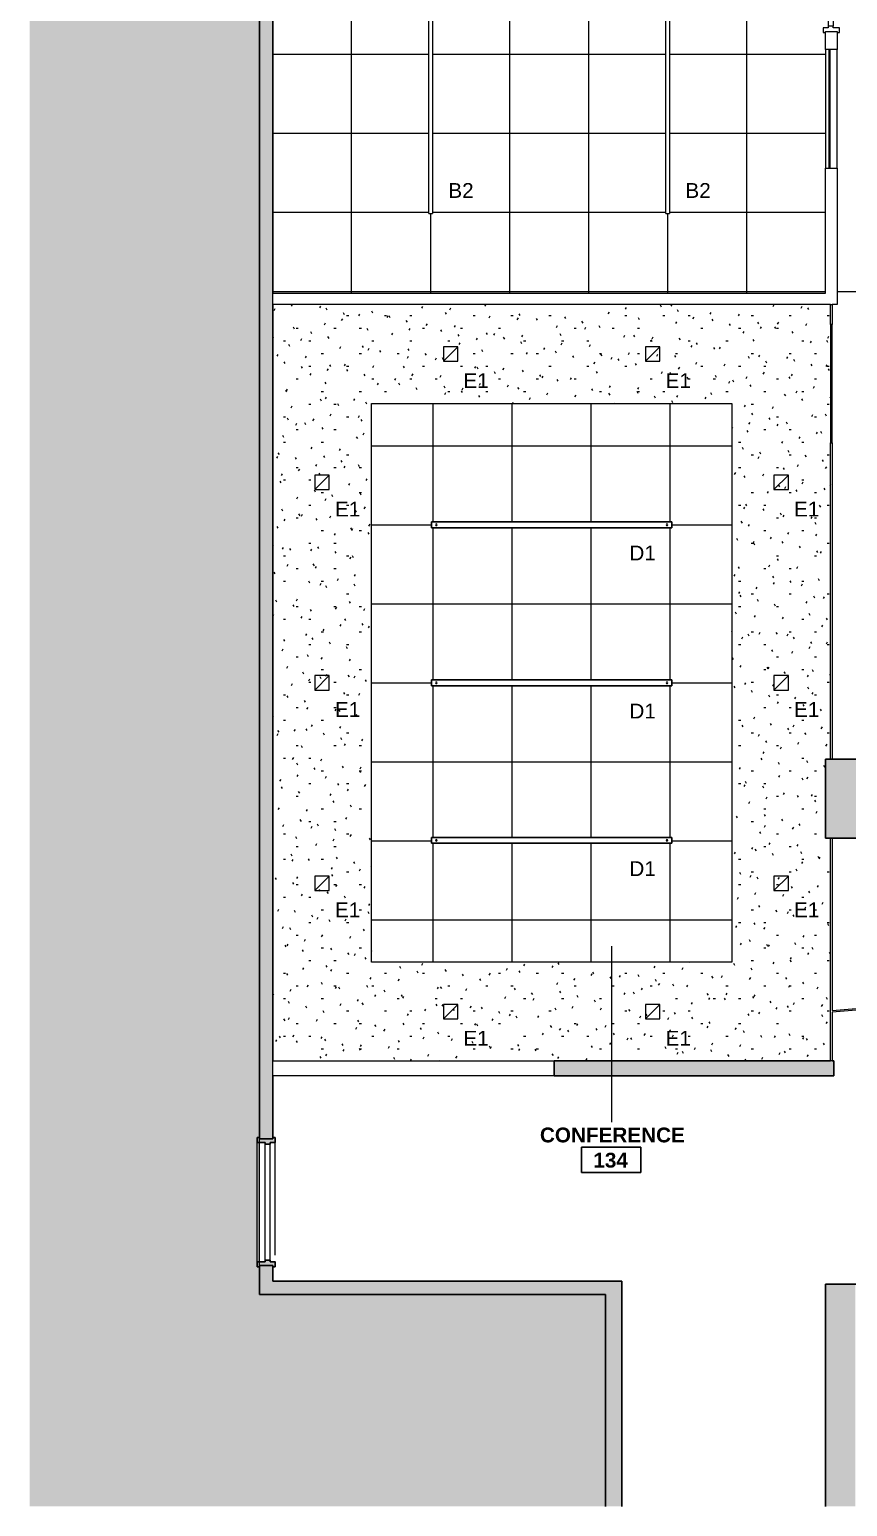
# Model space of a CAD drawing. Header units: inches. Extents: x 587 to 1284, y 1170 to 2052.
# Drawn here: x 587.2 to 835.6, y 1170.5 to 1619.1 of the extents above; entities that cross this region are included whole.
import ezdxf

# ---------------------------------------------------------------- set-up
doc = ezdxf.new("R2010")
doc.units = ezdxf.units.IN
doc.header["$MEASUREMENT"] = 0
for name, color, linetype, lineweight in [('A-AREA-IDEN', 2, 'Continuous', 9), ('A-CLNG', 13, 'Continuous', 18), ('A-CLNG-PATT', 13, 'Continuous', 18), ('A-DETL', 90, 'Continuous', 9), ('A-DETL-GENF', 92, 'Continuous', 9), ('A-DOOR', 31, 'Continuous', 18), ('A-GLAZ', 151, 'Continuous', 18), ('A-WALL', 113, 'Continuous', 18), ('A-WALL-PATT', 111, 'Continuous', 18), ('CORRIDOR', 7, 'Continuous', 9), ('E-LITE-EQPM', 33, 'Continuous', 9), ('E-LITE-EQPM-IDEN', 33, 'Continuous', 9), ('I-WALL', 2, 'Continuous', 18), ('S-COLS', 52, 'Continuous', 18), ('Victor Bldg - 7th Floor_LINK_dwg', 8, 'Continuous', 9)]:
    doc.layers.add(name, color=color, linetype=linetype, lineweight=lineweight)
doc.styles.add('Arial', font='arial.ttf', dxfattribs={"height": 4.5})
doc.styles.add('Swis721 Lt BT_B', font='', dxfattribs={"height": 4.5})
doc.styles.get('Swis721 Lt BT_B').set_extended_font_data('Swis721 Lt BT', bold=True)

# ---------------------------------------------------------------- blocks, each defined once
blk = doc.blocks.new('Concrete-Rectangular-Column - 24_ x 24_-V1-REFLECTED CEILING PLAN')
at = {"layer": 'S-COLS', "lineweight": 9}
blk.add_hatch(color=7, dxfattribs=at).paths.add_polyline_path([(-8.5, -12), (12, -12), (12, 12), (-12, 12), (-12, -12)], flags=0)
at = {"layer": 'S-COLS', "color": 8, "lineweight": 30}
for p, q in [((-12, 12), (12, 12)), ((-12, -12), (-12, 12)), ((12, 12), (12, -12)), ((12, -12), (-12, -12))]:
    blk.add_line(p, q, dxfattribs=at)
blk = doc.blocks.new('Door - Single - Solid Door-6976403-REFLECTED CEILING PLAN')
at = {"layer": 'A-DOOR'}
h = blk.add_hatch(color=250, dxfattribs=at)
h.paths.add_polyline_path([(-15.63, 1.91), (-15.26, 1.91), (-15.26, -2.09), (-15.63, -2.09), (-15.63, -2.84), (-14.13, -2.84), (-14.13, -1.34), (-13.63, -1.34), (-13.63, 0.16), (-14.13, 0.16), (-14.13, 2.66), (-15.63, 2.66), (-15.63, 2.49)], flags=0)
h.paths.add_polyline_path([(21.62, -1.34), (22.12, -1.34), (22.12, -2.84), (23.62, -2.84), (23.62, -2.09), (23.24, -2.09), (23.24, 1.91), (23.62, 1.91), (23.62, 2.66), (22.12, 2.66), (22.12, 0.16), (21.62, 0.16), (21.62, -1.01)], flags=0)
at = {"layer": 'A-DOOR', "color": 8, "lineweight": 30}
for p, q in [((-14.13, 2.66), (-15.63, 2.66)), ((-15.63, 2.66), (-15.63, 1.91)), ((-14.13, 0.16), (-14.13, 2.66)), ((-13.63, 0.16), (-14.13, 0.16)), ((-13.63, -1.34), (-13.63, 0.16)), ((21.62, 0.16), (21.62, -1.34)), ((22.12, 0.16), (21.62, 0.16)), ((22.12, 2.66), (22.12, 0.16)), ((23.62, 2.66), (22.12, 2.66)), ((23.62, 1.91), (23.62, 2.66)), ((-15.63, -2.09), (-15.63, -2.84)), ((-15.63, -2.84), (-14.13, -2.84)), ((-14.13, -1.34), (-13.63, -1.34)), ((-14.13, -2.84), (-14.13, -1.34)), ((21.62, -1.34), (22.12, -1.34)), ((22.12, -1.34), (22.12, -2.84)), ((22.12, -2.84), (23.62, -2.84)), ((23.62, -2.84), (23.62, -2.09))]:
    blk.add_line(p, q, dxfattribs=at)
at = {"layer": 'A-DOOR', "lineweight": 9}
for p, q in [((-14.13, 2.66), (22.12, 2.66)), ((-13.63, 0.16), (21.62, 0.16)), ((-14.13, -2.84), (-14.01, -2.84)), ((-13.63, -1.34), (21.62, -1.34)), ((-12.06, -2.84), (22.12, -2.84))]:
    blk.add_line(p, q, dxfattribs=at)
blk = doc.blocks.new('Victor Bldg - 7th Floor_LINK_dwg-6972240-REFLECTED CEILING PLAN')
at = {"layer": 'CORRIDOR', "flags": 128}
blk.add_lwpolyline([(767.14, 1170.48), (767.14, 1238.77), (767.11, 1238.77)], dxfattribs=at)
blk = doc.blocks.new('Door - Single - Solid Door-7467061-REFLECTED CEILING PLAN')
at = {"layer": 'A-DOOR', "lineweight": 9}
for p, q in [((-14.13, 2.41), (-15.63, 2.41)), ((-15.63, 2.41), (-15.63, 1.66)), ((-14.13, 0.41), (-14.13, 2.41)), ((-13.63, 0.41), (-14.13, 0.41)), ((-13.63, 0.41), (21.62, 0.41)), ((-13.63, -1.09), (-13.63, 0.41)), ((21.62, 0.41), (21.62, -1.09)), ((22.12, 0.41), (21.62, 0.41)), ((22.12, 2.41), (22.12, 0.41)), ((23.62, 2.41), (22.12, 2.41)), ((23.62, 1.66), (23.62, 2.41)), ((-15.63, -1.84), (-15.63, -2.59)), ((-15.63, -2.59), (-14.13, -2.59)), ((-14.13, -1.09), (-13.63, -1.09)), ((-14.13, -2.59), (-14.13, -1.09)), ((-13.63, -1.09), (21.62, -1.09)), ((21.62, -1.09), (22.12, -1.09)), ((22.12, -1.09), (22.12, -2.59)), ((22.12, -2.59), (23.62, -2.59)), ((23.62, -2.59), (23.62, -1.84))]:
    blk.add_line(p, q, dxfattribs=at)
blk = doc.blocks.new('Frameless opening with glazing - 36_ x 84_-7445832-REFLECTED CEILING PLAN')
at = {"layer": 'A-GLAZ', "lineweight": 40}
blk.add_line((-19.5, -0.625), (16.5, -0.625), dxfattribs=at)
blk = doc.blocks.new('L-Pendant-Axis-Sculpt-Direct_Indirect - SCDI-F-6-7638924-REFLECTED CEILING PLAN')
at = {"layer": 'A-DETL-GENF'}
for p, q in [((-36.5, -0.875), (-36.5, 0.875)), ((-36.5, 0.875), (36.5, 0.875)), ((36.5, 0.875), (-36.5, 0.875)), ((-36.5, 0.875), (-36.5, -0.875)), ((36.5, 0.875), (36.5, -0.875)), ((36.5, -0.875), (36.5, 0.875)), ((36.5, -0.875), (-36.5, -0.875)), ((-36.5, -0.875), (36.5, -0.875))]:
    blk.add_line(p, q, dxfattribs=at)
for centre in [(-35, 0), (35, 0)]:
    blk.add_circle(centre, 0.25, dxfattribs=at)
blk = doc.blocks.new('L-Recessed Square Downlight - 4_-4552743-REFLECTED CEILING PLAN')
at = {"layer": 'E-LITE-EQPM'}
for p, q in [((-2.1875, -2.1875), (-2.1875, 2.1875)), ((-2.1875, 2.1875), (2.1875, 2.1875)), ((-2.1875, 2.1875), (2.1875, -2.1875)), ((2.1875, 2.1875), (2.1875, -2.1875)), ((2.1875, -2.1875), (-2.1875, -2.1875))]:
    blk.add_line(p, q, dxfattribs=at)
blk = doc.blocks.new('Lighting fixture TBLS-HX-4-15-B-U-W - TBLS-HX-4-24 - 6_-7647319-REFLECTED CEILING PLAN')
at = {"layer": 'E-LITE-EQPM'}
for p, q in [((-0.5375, 23.675), (0.5375, 23.675)), ((-0.5375, 23.675), (-0.5375, -48.325)), ((-0.46875, 23.753125), (0.46875, 23.753125)), ((-0.46875, 23.753125), (-0.46875, 23.675)), ((0.46875, 23.675), (0.46875, 23.753125)), ((0.5375, -48.325), (0.5375, 23.675)), ((0.5375, -48.325), (-0.5375, -48.325))]:
    blk.add_line(p, q, dxfattribs=at)
blk = doc.blocks.new('Room Tag - Room Name and Number-3379422-REFLECTED CEILING PLAN')
at = {"layer": 'A-AREA-IDEN'}
for p, q in [((-0.1881, -0.1636), (-0.1881, -0.0018)), ((-0.1881, -0.0018), (0.1869, -0.0018)), ((0.1869, -0.0018), (-0.1881, -0.0018)), ((-0.1881, -0.0018), (-0.1881, -0.1636)), ((0.1869, -0.0018), (0.1869, -0.1636)), ((0.1869, -0.1636), (0.1869, -0.0018)), ((0.1869, -0.1636), (-0.1881, -0.1636)), ((-0.1881, -0.1636), (0.1869, -0.1636))]:
    blk.add_line(p, q, dxfattribs=at)

msp = doc.modelspace()

# ---------------------------------------------------------------- hatches: boundary and pattern name
at = {"layer": 'A-CLNG-PATT'}
h = msp.add_hatch(dxfattribs=at)
h.set_pattern_fill('FP_4', color=256, style=0, pattern_type=2)
h.set_pattern_definition([(180, (733.046, 1587.53), (3e-15, 24), []), (90, (733.046, 1587.53), (24, -1e-15), [])])
h.paths.add_polyline_path([(661.09, 1539), (829, 1539), (829, 1618.13), (828.25, 1618.13), (828.25, 1619.63), (829, 1619.63), (829, 1655.88), (828.25, 1655.88), (828.25, 1657.38), (829, 1657.38), (829, 1660.06), (661.09, 1660.06), (661.09, 1624.65)], flags=0)
h.paths.add_polyline_path([(708.51, 1563.21), (708.51, 1635.21), (709.58, 1635.21), (709.58, 1563.21)], flags=0)
h.paths.add_polyline_path([(781.58, 1563.21), (780.51, 1563.21), (780.51, 1635.21), (781.58, 1635.21), (781.58, 1564.33)], flags=0)
h.paths.add_polyline_path([(828.25, 1654.38), (792.25, 1654.38), (792.25, 1655.75), (828.25, 1655.75)], flags=0)
h = msp.add_hatch(dxfattribs=at)
h.set_pattern_fill('FP_7', color=256, style=0, pattern_type=2)
h.set_pattern_definition([(0, (0, 0), (15.36, 3.84), [0.634, -10.886, 0.634, -10.886, -61.44]), (0, (0, 0), (15.36, 3.84), [-23.04, 0.634, -22.406, 0.634, -10.886, -26.88]), (0, (0, 0), (15.36, 3.84), [-57.6, 0.634, -7.046, 0.634, -18.566]), (120, (5.76, 1.92), (-11.0055376, 11.38215), [0.634, -10.886, 0.634, -10.886, -61.44]), (120, (5.76, 1.92), (-11.0055376, 11.38215), [-23.04, 0.634, -22.406, 0.634, -10.886, -26.88]), (120, (5.76, 1.92), (-11.0055376, 11.38215), [-57.6, 0.634, -7.046, 0.634, -18.566]), (240, (7.68, 9.6), (-4.3544624, -15.22215), [0.634, -10.886, 0.634, -10.886, -61.44]), (240, (7.68, 9.6), (-4.3544624, -15.22215), [-23.04, 0.634, -22.406, 0.634, -10.886, -26.88]), (240, (7.68, 9.6), (-4.3544624, -15.22215), [-57.6, 0.634, -7.046, 0.634, -18.566])])
h.paths.add_polyline_path([(662.03, 1305.78), (830.5, 1305.78), (830.5, 1373.5), (829, 1373.5), (829, 1397.5), (830.5, 1397.5), (830.5, 1535.5), (661.09, 1535.5), (661.09, 1305.78)], flags=0)
h.paths.add_polyline_path([(691.09, 1335.78), (691.09, 1505.5), (800.5, 1505.5), (800.5, 1335.78), (761.4, 1335.78)], flags=0)
h = msp.add_hatch(dxfattribs=at)
h.set_pattern_fill('FP_6', color=256, style=0, pattern_type=2)
h.set_pattern_definition([(270, (733.796, 1420.64), (-24, -1e-15), []), (180, (733.796, 1420.64), (3e-15, 24), [])])
h.paths.add_polyline_path([(691.09, 1335.78), (800.5, 1335.78), (800.5, 1505.5), (691.09, 1505.5), (691.09, 1397.57)], flags=0)
h.paths.add_polyline_path([(709.3, 1371.91), (709.3, 1373.66), (782.3, 1373.66), (782.3, 1371.91), (761.4, 1371.91)], flags=0)
h.paths.add_polyline_path([(709.3, 1419.77), (709.3, 1421.52), (782.3, 1421.52), (782.3, 1419.77), (761.4, 1419.77)], flags=0)
h.paths.add_polyline_path([(782.3, 1467.77), (709.3, 1467.77), (709.3, 1469.52), (782.3, 1469.52)], flags=0)
at = {"layer": 'A-DETL-GENF'}
h = msp.add_hatch(color=9, dxfattribs=at)
h.paths.add_polyline_path([(687.3, 1170.48), (762.11, 1170.48), (762.11, 1234.9), (657.09, 1234.9), (657.09, 1243.27), (656.34, 1243.27), (656.34, 1244.77), (657.09, 1244.77), (657.07, 1281.02), (656.34, 1281.02), (656.34, 1282.52), (657.09, 1282.52), (657.09, 2035.5), (587.24, 2035.5), (587.24, 1170.48), (670.23, 1170.48)], flags=0)
h.paths.add_polyline_path([(1210.82, 1305.78), (1283.87, 1305.78), (1283.87, 1348.53), (1238.5, 1348.53), (1238.5, 1352.53), (1283.87, 1352.53), (1283.87, 1754), (1133, 1754), (1133, 1352.53), (1200, 1352.53), (1200, 1348.53), (1133, 1348.53), (1133, 1305.78), (1201.13, 1305.78)], flags=0)
h.paths.add_polyline_path([(1279, 1757.5), (1283.87, 1757.5), (1283.87, 2035.5), (1205, 2035.5), (1205, 1829.31), (1279, 1829.31), (1279, 1828.81), (1205, 1828.81), (1205, 1757.5)], flags=0)
at = {"layer": 'A-WALL-PATT', "lineweight": 9}
h = msp.add_hatch(color=7, dxfattribs=at)
h.paths.add_polyline_path([(661.09, 1234.9), (661.09, 1243.65), (657.09, 1243.65), (657.09, 1234.9), (660.87, 1234.9)], flags=0)
h.paths.add_polyline_path([(657.09, 1282.15), (661.09, 1282.15), (661.09, 2035.43), (657.09, 2035.43), (657.09, 1284.02)], flags=0)
for points in [[(800.5, 1301.28), (831.53, 1301.28), (831.53, 1305.78), (746.59, 1305.78), (746.59, 1301.28), (761.4, 1301.28)], [(761.4, 1234.9), (767.11, 1234.9), (767.11, 1238.9), (661.09, 1238.9), (661.09, 1234.9), (687.3, 1234.9)], [(767.11, 1170.48), (767.11, 1234.9), (762.11, 1234.9), (762.11, 1170.48)], [(829, 1170.48), (838, 1170.48), (838, 1238), (829, 1238)]]:
    msp.add_hatch(color=7, dxfattribs=at).paths.add_polyline_path(points, flags=0)

# ---------------------------------------------------------------- linework, layer by layer
at = {"layer": 'A-AREA-IDEN'}
msp.add_line((763.93, 1340.67), (763.92, 1287.18), dxfattribs=at)
at = {"layer": 'A-CLNG'}
for p, q in [((832.5, 1539.5), (894.25, 1539.5)), ((691.09, 1335.78), (691.09, 1505.5)), ((691.09, 1505.5), (800.5, 1505.5)), ((800.5, 1505.5), (800.5, 1335.78)), ((800.5, 1335.78), (691.09, 1335.78))]:
    msp.add_line(p, q, dxfattribs=at)
at = {"layer": 'A-DETL'}
for p, q in [((657.09, 1234.9), (657.09, 2035.5)), ((762.11, 1234.9), (657.09, 1234.9)), ((762.11, 1170.48), (762.11, 1234.9))]:
    msp.add_line(p, q, dxfattribs=at)
at = {"layer": 'A-WALL', "color": 8, "lineweight": 30}
for p, q in [((657.09, 1282.15), (657.09, 2035.43)), ((661.09, 1660.06), (661.09, 1539)), ((661.09, 1535.5), (661.09, 1305.78)), ((746.53, 1301.28), (746.53, 1305.78)), ((746.53, 1305.78), (830.5, 1305.78)), ((831, 1305.78), (831.53, 1305.78)), ((831.53, 1305.78), (831.53, 1301.28)), ((661.09, 1301.28), (661.09, 1282.15)), ((831.53, 1301.28), (746.53, 1301.28)), ((661.09, 1282.15), (657.09, 1282.15)), ((657.09, 1234.9), (657.09, 1243.65)), ((657.09, 1243.65), (661.09, 1243.65)), ((661.09, 1243.65), (661.09, 1238.9)), ((661.09, 1238.9), (767.11, 1238.9)), ((767.11, 1238.9), (767.11, 1234.9)), ((762.11, 1234.9), (657.09, 1234.9))]:
    msp.add_line(p, q, dxfattribs=at)
at = {"layer": 'A-WALL'}
for p, q in [((661.09, 1535.5), (661.09, 1539)), ((830.5, 1535.5), (831, 1535.5)), ((661.09, 1305.78), (746.53, 1305.78)), ((661.09, 1301.28), (661.09, 1305.78)), ((746.59, 1305.78), (746.59, 1301.28)), ((831, 1305.78), (830.5, 1305.78)), ((746.53, 1301.28), (661.09, 1301.28))]:
    msp.add_line(p, q, dxfattribs=at)
at = {"layer": 'I-WALL'}
for p, q in [((829, 1613), (829, 1618.5)), ((829, 1618.5), (832.5, 1618.5)), ((832.5, 1618.5), (832.5, 1613)), ((832.5, 1613), (829, 1613)), ((829, 1539), (829, 1577)), ((829, 1577), (832.5, 1577)), ((832.5, 1577), (832.5, 1535.5)), ((661.09, 1539), (829, 1539)), ((830.5, 1535.5), (661.09, 1535.5)), ((830.5, 1529.5), (830.5, 1535.5)), ((832.5, 1535.5), (831, 1535.5)), ((831, 1535.5), (831, 1529.5)), ((831, 1529.5), (830.5, 1529.5)), ((830.5, 1397.5), (830.5, 1493.5)), ((830.5, 1493.5), (831, 1493.5)), ((831, 1493.5), (831, 1397.5)), ((830.5, 1305.78), (830.5, 1373.5)), ((831, 1373.5), (831, 1321.07)), ((831, 1321.07), (930.16, 1329.75)), ((930.2, 1329.25), (831, 1320.57)), ((831, 1320.57), (831, 1305.78))]:
    msp.add_line(p, q, dxfattribs=at)
at = {"layer": 'I-WALL', "lineweight": 9}
for p, q in [((829, 1613), (829, 1577)), ((832.5, 1577), (832.5, 1613)), ((830.5, 1529.5), (830.5, 1493.5)), ((831, 1493.5), (831, 1529.5))]:
    msp.add_line(p, q, dxfattribs=at)
at = {"layer": 'I-WALL', "color": 8, "lineweight": 30}
for p, q in [((762.11, 1170.48), (762.11, 1234.9)), ((767.11, 1234.9), (767.11, 1170.48)), ((829, 1170.48), (829, 1238)), ((829, 1238), (1283.87, 1238))]:
    msp.add_line(p, q, dxfattribs=at)

# ---------------------------------------------------------------- block references
at = {"layer": 'A-AREA-IDEN', "xscale": 47.99999999999997, "yscale": 47.99999999999997, "zscale": 47.99999999999997}
msp.add_blockref('Room Tag - Room Name and Number-3379422-REFLECTED CEILING PLAN', (763.92, 1279.72), dxfattribs=at)
at = {"layer": 'A-DOOR'}
for name, p, rotation in [('Door - Single - Solid Door-7467061-REFLECTED CEILING PLAN', (830.84, 1641.74), 269.9999999999999), ('Door - Single - Solid Door-6976403-REFLECTED CEILING PLAN', (659, 1258.9), 89.99999999999991)]:
    msp.add_blockref(name, p, dxfattribs=dict(at, rotation=rotation))
at = {"layer": 'A-GLAZ', "rotation": 269.9999999999999}
msp.add_blockref('Frameless opening with glazing - 36_ x 84_-7445832-REFLECTED CEILING PLAN', (830.75, 1593.5), dxfattribs=at)
at = {"layer": 'E-LITE-EQPM', "extrusion": (0, 0, -1)}
for name, p in [('Lighting fixture TBLS-HX-4-15-B-U-W - TBLS-HX-4-24 - 6_-7647319-REFLECTED CEILING PLAN', (-709.05, 1611.53)), ('Lighting fixture TBLS-HX-4-15-B-U-W - TBLS-HX-4-24 - 6_-7647319-REFLECTED CEILING PLAN', (-781.05, 1611.53)), ('L-Recessed Square Downlight - 4_-4552743-REFLECTED CEILING PLAN', (-715.09, 1520.5)), ('L-Recessed Square Downlight - 4_-4552743-REFLECTED CEILING PLAN', (-776.5, 1520.5)), ('L-Recessed Square Downlight - 4_-4552743-REFLECTED CEILING PLAN', (-676.09, 1481.5)), ('L-Recessed Square Downlight - 4_-4552743-REFLECTED CEILING PLAN', (-815.5, 1481.5)), ('L-Recessed Square Downlight - 4_-4552743-REFLECTED CEILING PLAN', (-676.09, 1420.64)), ('L-Recessed Square Downlight - 4_-4552743-REFLECTED CEILING PLAN', (-815.5, 1420.64)), ('L-Recessed Square Downlight - 4_-4552743-REFLECTED CEILING PLAN', (-676.09, 1359.78)), ('L-Recessed Square Downlight - 4_-4552743-REFLECTED CEILING PLAN', (-815.5, 1359.78)), ('L-Recessed Square Downlight - 4_-4552743-REFLECTED CEILING PLAN', (-715.09, 1320.78)), ('L-Recessed Square Downlight - 4_-4552743-REFLECTED CEILING PLAN', (-776.5, 1320.78))]:
    msp.add_blockref(name, p, dxfattribs=at)
at = {"layer": 'E-LITE-EQPM', "extrusion": (0, 0, -1), "rotation": 180}
for p in [(-745.8, 1468.64), (-745.8, 1420.64), (-745.8, 1372.78)]:
    msp.add_blockref('L-Pendant-Axis-Sculpt-Direct_Indirect - SCDI-F-6-7638924-REFLECTED CEILING PLAN', p, dxfattribs=at)
at = {"layer": 'S-COLS', "lineweight": 9}
msp.add_blockref('Concrete-Rectangular-Column - 24_ x 24_-V1-REFLECTED CEILING PLAN', (841, 1385.5), dxfattribs=at)
at = {"layer": 'Victor Bldg - 7th Floor_LINK_dwg', "color": 7}
msp.add_blockref('Victor Bldg - 7th Floor_LINK_dwg-6972240-REFLECTED CEILING PLAN', (0, 0), dxfattribs=at)

# ---------------------------------------------------------------- texts
at = {"layer": 'A-AREA-IDEN', "char_height": 4.5, "attachment_point": 1, "style": 'Swis721 Lt BT_B'}
for s, insert, width in [('CONFERENCE', (742.24, 1285.56), 52.419), ('134', (758.46, 1277.91), 12.726)]:
    msp.add_mtext(s, dxfattribs=dict(at, insert=insert, width=width))
at = {"layer": 'E-LITE-EQPM-IDEN', "char_height": 4.5, "attachment_point": 1, "style": 'Arial'}
for s, insert, width in [('B2', (714.42, 1572.43), 9.393), ('B2', (786.42, 1572.43), 9.393), ('E1', (718.98, 1514.66), 9.393), ('E1', (780.39, 1514.66), 9.393), ('E1', (679.98, 1475.66), 9.393), ('E1', (819.39, 1475.66), 9.393), ('D1', (769.4, 1462.32), 9.8475), ('E1', (679.98, 1414.8), 9.393), ('D1', (769.4, 1414.32), 9.8475), ('E1', (819.39, 1414.8), 9.393), ('D1', (769.4, 1366.46), 9.8475), ('E1', (679.98, 1353.94), 9.393), ('E1', (819.39, 1353.94), 9.393), ('E1', (718.98, 1314.94), 9.393), ('E1', (780.39, 1314.94), 9.393)]:
    msp.add_mtext(s, dxfattribs=dict(at, insert=insert, width=width))

doc.saveas('drawing.dxf')
